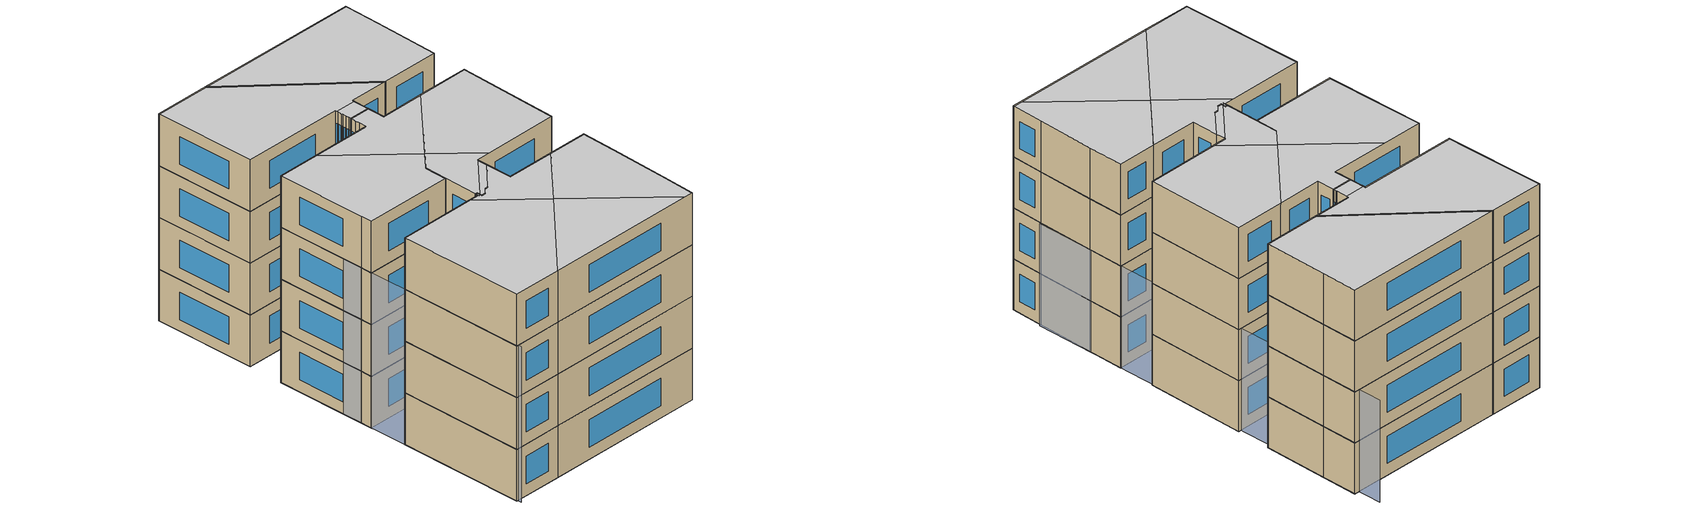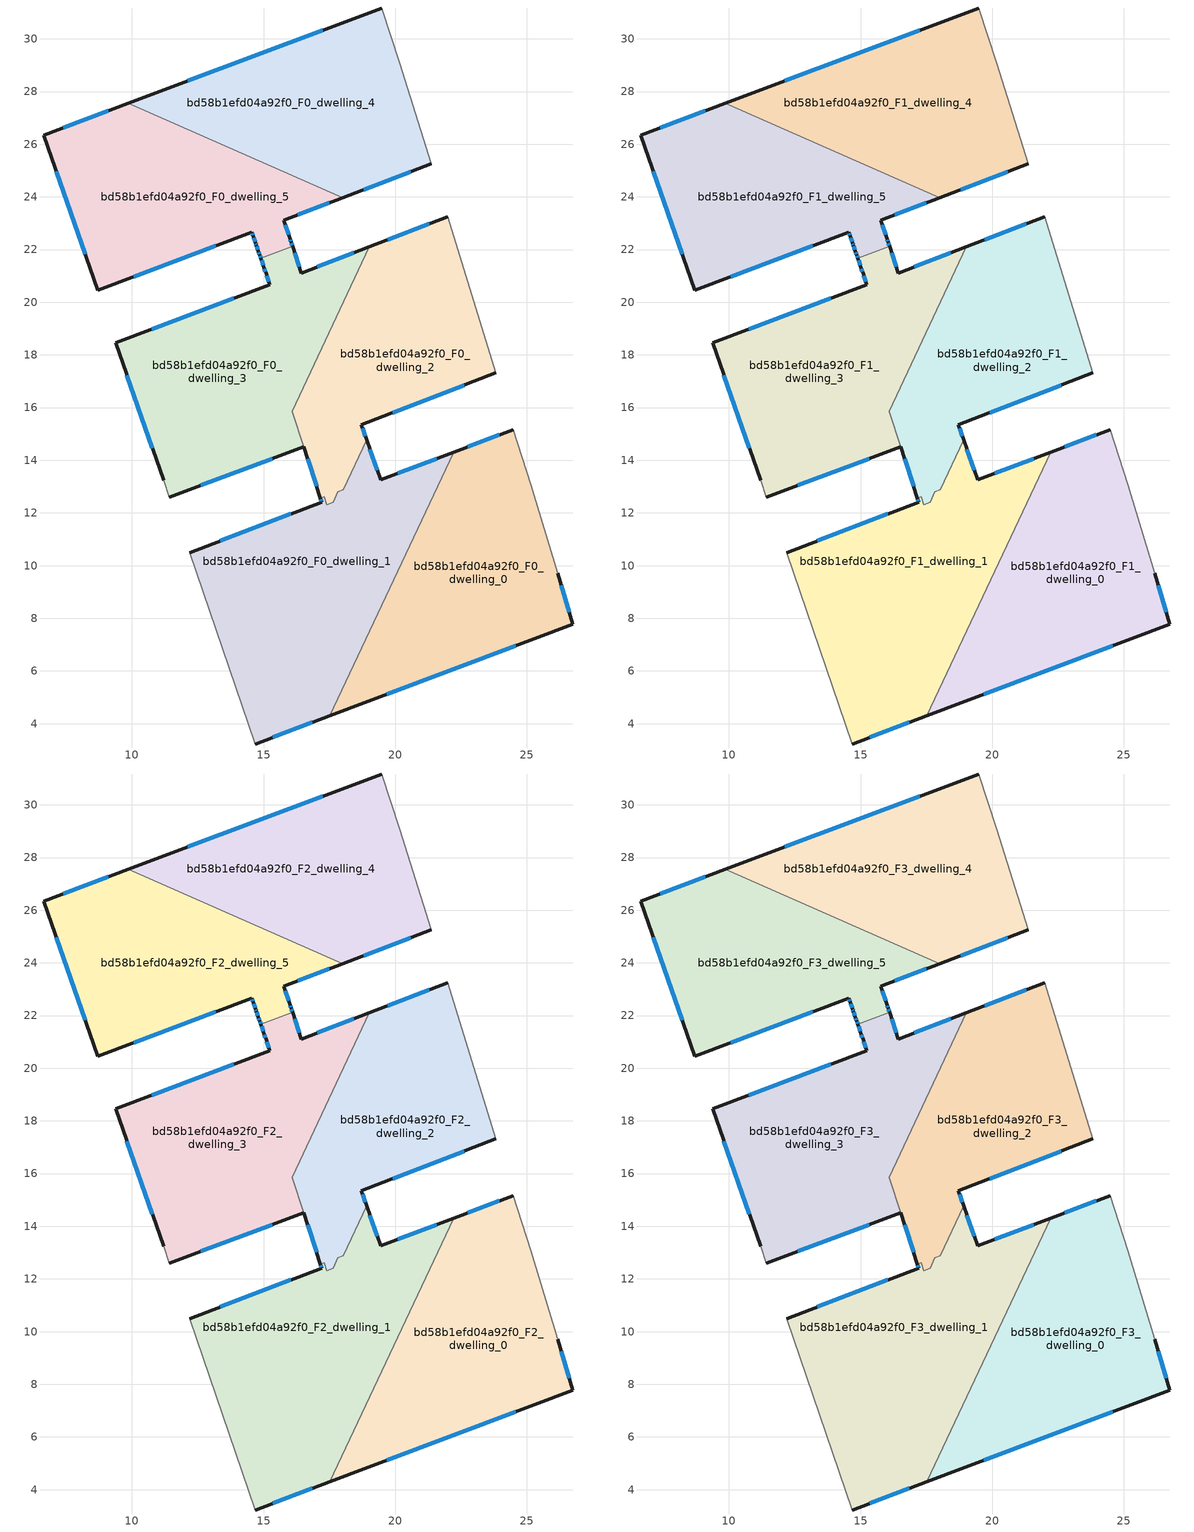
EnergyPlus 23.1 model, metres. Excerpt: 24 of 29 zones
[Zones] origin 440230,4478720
bd58b1efd04a92f0_F0_dwelling_0
 floor ground (EU_floor_Construction): 26.74,7.77 26.17,9.72 25.14,13.09 24.48,15.16 22.22,14.31 17.52,4.29 z0
 wall outside (EU_wall_Construction): 26.17,9.72 26.74,7.77 17.52,4.29 / 22.22,14.31 24.48,15.16 z0:3
 wall to bd58b1efd04a92f0_F0_dwelling_1 (EU_wall_Construction): 17.52,4.29 22.22,14.31 z0:3
 wall adiabatic (EU_wall_Construction): 24.48,15.16 25.14,13.09 26.17,9.72 z0:3
 window (EU_Window_Construction): 26.3,9.26 26.61,8.23 / 24.58,6.96 19.67,5.11 / 22.75,14.51 23.95,14.96 z0.7:2.3
bd58b1efd04a92f0_F0_dwelling_1
 floor ground (EU_floor_Construction): 17.52,4.29 22.22,14.31 19.44,13.26 18.91,14.77 18.02,12.88 17.82,12.8 17.64,12.41 17.39,12.32 17.3,12.61 17.16,12.55 17.2,12.41 12.19,10.5 14.69,3.23 z0
 wall outside (EU_wall_Construction): 17.52,4.29 14.69,3.23 / 12.19,10.5 17.2,12.41 17.16,12.55 / 18.91,14.77 19.44,13.26 22.22,14.31 z0:3
 wall adiabatic (EU_wall_Construction): 14.69,3.23 12.19,10.5 z0:3
 wall to bd58b1efd04a92f0_F0_dwelling_2 (EU_wall_Construction): 17.16,12.55 17.3,12.61 17.39,12.32 17.64,12.41 17.82,12.8 18.02,12.88 18.91,14.77 z0:3
 window (EU_Window_Construction): 16.85,4.04 15.35,3.48 / 13.36,10.94 16.03,11.96 / 17.19,12.44 17.17,12.52 / 19.04,14.42 19.32,13.61 / 20.09,13.5 21.57,14.06 z0.7:2.3
bd58b1efd04a92f0_F0_dwelling_2
 floor ground (EU_floor_Construction): 23.82,17.32 21.99,23.25 19.02,22.1 16.08,15.85 17.16,12.55 17.3,12.61 17.39,12.32 17.64,12.41 17.82,12.8 18.02,12.88 18.91,14.77 18.71,15.35 z0
 wall outside (EU_wall_Construction): 19.02,22.1 21.99,23.25 / 23.82,17.32 18.71,15.35 18.91,14.77 / 17.16,12.55 16.52,14.51 z0:3
 wall adiabatic (EU_wall_Construction): 21.99,23.25 23.82,17.32 z0:3
 wall to bd58b1efd04a92f0_F0_dwelling_3 (EU_wall_Construction): 16.08,15.86 19.02,22.1 / 16.52,14.51 16.08,15.85 z0:3
 window (EU_Window_Construction): 19.71,22.37 21.29,22.98 / 22.63,16.86 19.91,15.81 / 18.76,15.21 18.87,14.91 / 17.01,13.01 16.67,14.05 z0.7:2.3
bd58b1efd04a92f0_F0_dwelling_3
 floor ground (EU_floor_Construction): 16.52,14.51 16.08,15.85 19.02,22.1 16.43,21.11 16.1,22.12 14.9,21.67 15.01,21.34 15.09,21.1 15.23,20.67 9.38,18.45 11.2,13.25 11.41,12.6 z0
 wall outside (EU_wall_Construction): 11.2,13.25 9.38,18.45 15.23,20.67 15.09,21.1 15.01,21.34 14.9,21.67 / 16.1,22.12 16.43,21.11 19.02,22.1 / 16.52,14.51 11.41,12.6 z0:3
 wall adiabatic (EU_wall_Construction): 11.41,12.6 11.2,13.25 z0:3
 wall to bd58b1efd04a92f0_F0_dwelling_5 (EU_wall_Construction): 14.9,21.67 16.1,22.12 z0:3
 window (EU_Window_Construction): 10.77,14.46 9.81,17.23 / 10.75,18.97 13.87,20.15 / 15.2,20.77 15.12,21 / 15.07,21.15 15.03,21.28 / 14.98,21.41 14.92,21.59 / 16.18,21.88 16.35,21.34 / 17.04,21.34 18.41,21.87 / 15.32,14.06 12.61,13.05 z0.7:2.3
bd58b1efd04a92f0_F0_dwelling_4
 floor ground (EU_floor_Construction): 21.37,25.25 20.17,29.08 19.49,31.17 9.86,27.55 18.01,23.98 z0
 wall outside (EU_wall_Construction): 21.37,25.25 18.01,23.98 / 9.86,27.55 19.49,31.17 z0:3
 wall to bd58b1efd04a92f0_F0_dwelling_5 (EU_wall_Construction): 18.01,23.98 9.86,27.55 z0:3
 wall adiabatic (EU_wall_Construction): 19.49,31.17 20.17,29.08 21.37,25.25 z0:3
 window (EU_Window_Construction): 20.58,24.95 18.8,24.27 / 12.12,28.4 17.24,30.33 z0.7:2.3
bd58b1efd04a92f0_F0_dwelling_5
 floor ground (EU_floor_Construction): 16.1,22.12 16.04,22.28 16,22.4 15.76,23.12 18.01,23.98 9.86,27.55 6.65,26.35 8.7,20.45 14.56,22.65 14.6,22.51 14.7,22.23 14.72,22.17 14.8,21.94 14.85,21.79 14.9,21.67 z0
 wall outside (EU_wall_Construction): 18.01,23.98 15.76,23.12 16,22.4 16.04,22.28 16.1,22.12 / 14.9,21.67 14.85,21.79 14.8,21.94 14.72,22.17 14.7,22.23 14.6,22.51 14.56,22.65 8.7,20.45 6.65,26.35 9.86,27.55 z0:3
 window (EU_Window_Construction): 14.68,22.29 14.63,22.45 / 14.59,22.55 14.57,22.62 / 13.19,22.14 10.07,20.96 / 8.22,21.83 7.13,24.97 / 7.4,26.63 9.11,27.27 / 17.48,23.78 16.29,23.32 / 15.82,22.95 15.95,22.57 / 16.01,22.37 16.03,22.31 / 16.05,22.25 16.08,22.16 / 14.89,21.69 14.86,21.76 / 14.84,21.82 14.81,21.91 / 14.78,22 14.74,22.12 / 14.72,22.18 14.71,22.21 z0.7:2.3
bd58b1efd04a92f0_F1_dwelling_0
 floor to bd58b1efd04a92f0_F0_dwelling_0 (EU_floor_Construction): 26.74,7.77 26.17,9.72 25.14,13.09 24.48,15.16 22.22,14.31 17.52,4.29 z3
 wall outside (EU_wall_Construction): 26.17,9.72 26.74,7.77 17.52,4.29 / 22.22,14.31 24.48,15.16 z3:6
 wall to bd58b1efd04a92f0_F1_dwelling_1 (EU_wall_Construction): 17.52,4.29 22.22,14.31 z3:6
 wall adiabatic (EU_wall_Construction): 24.48,15.16 25.14,13.09 26.17,9.72 z3:6
 window (EU_Window_Construction): 26.3,9.26 26.61,8.23 / 24.58,6.96 19.67,5.11 / 22.75,14.51 23.95,14.96 z3.7:5.3
bd58b1efd04a92f0_F1_dwelling_1
 floor to bd58b1efd04a92f0_F0_dwelling_1 (EU_floor_Construction): 17.52,4.29 22.22,14.31 19.44,13.26 18.91,14.77 18.02,12.88 17.82,12.8 17.64,12.41 17.39,12.32 17.3,12.61 17.16,12.55 17.2,12.41 12.19,10.5 14.69,3.23 z3
 wall outside (EU_wall_Construction): 17.52,4.29 14.69,3.23 / 12.19,10.5 17.2,12.41 17.16,12.55 / 18.91,14.77 19.44,13.26 22.22,14.31 z3:6
 wall adiabatic (EU_wall_Construction): 14.69,3.23 12.19,10.5 z3:6
 wall to bd58b1efd04a92f0_F1_dwelling_2 (EU_wall_Construction): 17.16,12.55 17.3,12.61 17.39,12.32 17.64,12.41 17.82,12.8 18.02,12.88 18.91,14.77 z3:6
 window (EU_Window_Construction): 16.85,4.04 15.35,3.48 / 13.36,10.94 16.03,11.96 / 17.19,12.44 17.17,12.52 / 19.04,14.42 19.32,13.61 / 20.09,13.5 21.57,14.06 z3.7:5.3
bd58b1efd04a92f0_F1_dwelling_2
 floor to bd58b1efd04a92f0_F0_dwelling_2 (EU_floor_Construction): 23.82,17.32 21.99,23.25 19.02,22.1 16.08,15.85 17.16,12.55 17.3,12.61 17.39,12.32 17.64,12.41 17.82,12.8 18.02,12.88 18.91,14.77 18.71,15.35 z3
 wall outside (EU_wall_Construction): 19.02,22.1 21.99,23.25 / 23.82,17.32 18.71,15.35 18.91,14.77 / 17.16,12.55 16.52,14.51 z3:6
 wall adiabatic (EU_wall_Construction): 21.99,23.25 23.82,17.32 z3:6
 wall to bd58b1efd04a92f0_F1_dwelling_3 (EU_wall_Construction): 16.08,15.86 19.02,22.1 / 16.52,14.51 16.08,15.85 z3:6
 window (EU_Window_Construction): 19.71,22.37 21.29,22.98 / 22.63,16.86 19.91,15.81 / 18.76,15.21 18.87,14.91 / 17.01,13.01 16.67,14.05 z3.7:5.3
bd58b1efd04a92f0_F1_dwelling_3
 floor to bd58b1efd04a92f0_F0_dwelling_3 (EU_floor_Construction): 16.52,14.51 16.08,15.85 19.02,22.1 16.43,21.11 16.1,22.12 14.9,21.67 15.01,21.34 15.09,21.1 15.23,20.67 9.38,18.45 11.2,13.25 11.41,12.6 z3
 wall outside (EU_wall_Construction): 11.2,13.25 9.38,18.45 15.23,20.67 15.09,21.1 15.01,21.34 14.9,21.67 / 16.1,22.12 16.43,21.11 19.02,22.1 / 16.52,14.51 11.41,12.6 z3:6
 wall adiabatic (EU_wall_Construction): 11.41,12.6 11.2,13.25 z3:6
 wall to bd58b1efd04a92f0_F1_dwelling_5 (EU_wall_Construction): 14.9,21.67 16.1,22.12 z3:6
 window (EU_Window_Construction): 10.77,14.46 9.81,17.23 / 10.75,18.97 13.87,20.15 / 15.2,20.77 15.12,21 / 15.07,21.15 15.03,21.28 / 14.98,21.41 14.92,21.59 / 16.18,21.88 16.35,21.34 / 17.04,21.34 18.41,21.87 / 15.32,14.06 12.61,13.05 z3.7:5.3
bd58b1efd04a92f0_F1_dwelling_4
 floor to bd58b1efd04a92f0_F0_dwelling_4 (EU_floor_Construction): 21.37,25.25 20.17,29.08 19.49,31.17 9.86,27.55 18.01,23.98 z3
 wall outside (EU_wall_Construction): 21.37,25.25 18.01,23.98 / 9.86,27.55 19.49,31.17 z3:6
 wall to bd58b1efd04a92f0_F1_dwelling_5 (EU_wall_Construction): 18.01,23.98 9.86,27.55 z3:6
 wall adiabatic (EU_wall_Construction): 19.49,31.17 20.17,29.08 21.37,25.25 z3:6
 window (EU_Window_Construction): 20.58,24.95 18.8,24.27 / 12.12,28.4 17.24,30.33 z3.7:5.3
bd58b1efd04a92f0_F1_dwelling_5
 floor to bd58b1efd04a92f0_F0_dwelling_5 (EU_floor_Construction): 16.1,22.12 16.04,22.28 16,22.4 15.76,23.12 18.01,23.98 9.86,27.55 6.65,26.35 8.7,20.45 14.56,22.65 14.6,22.51 14.7,22.23 14.72,22.17 14.8,21.94 14.85,21.79 14.9,21.67 z3
 wall outside (EU_wall_Construction): 18.01,23.98 15.76,23.12 16,22.4 16.04,22.28 16.1,22.12 / 14.9,21.67 14.85,21.79 14.8,21.94 14.72,22.17 14.7,22.23 14.6,22.51 14.56,22.65 8.7,20.45 6.65,26.35 9.86,27.55 z3:6
 window (EU_Window_Construction): 14.68,22.29 14.63,22.45 / 14.59,22.55 14.57,22.62 / 13.19,22.14 10.07,20.96 / 8.22,21.83 7.13,24.97 / 7.4,26.63 9.11,27.27 / 17.48,23.78 16.29,23.32 / 15.82,22.95 15.95,22.57 / 16.01,22.37 16.03,22.31 / 16.05,22.25 16.08,22.16 / 14.89,21.69 14.86,21.76 / 14.84,21.82 14.81,21.91 / 14.78,22 14.74,22.12 / 14.72,22.18 14.71,22.21 z3.7:5.3
bd58b1efd04a92f0_F2_dwelling_0
 floor to bd58b1efd04a92f0_F1_dwelling_0 (EU_floor_Construction): 26.74,7.77 26.17,9.72 25.14,13.09 24.48,15.16 22.22,14.31 17.52,4.29 z6
 wall outside (EU_wall_Construction): 26.17,9.72 26.74,7.77 17.52,4.29 / 22.22,14.31 24.48,15.16 z6:9
 wall to bd58b1efd04a92f0_F2_dwelling_1 (EU_wall_Construction): 17.52,4.29 22.22,14.31 z6:9
 wall adiabatic (EU_wall_Construction): 24.48,15.16 25.14,13.09 26.17,9.72 z6:9
 window (EU_Window_Construction): 26.3,9.26 26.61,8.23 / 24.58,6.96 19.67,5.11 / 22.75,14.51 23.95,14.96 z6.7:8.3
bd58b1efd04a92f0_F2_dwelling_1
 floor to bd58b1efd04a92f0_F1_dwelling_1 (EU_floor_Construction): 17.52,4.29 22.22,14.31 19.44,13.26 18.91,14.77 18.02,12.88 17.82,12.8 17.64,12.41 17.39,12.32 17.3,12.61 17.16,12.55 17.2,12.41 12.19,10.5 14.69,3.23 z6
 wall outside (EU_wall_Construction): 17.52,4.29 14.69,3.23 / 12.19,10.5 17.2,12.41 17.16,12.55 / 18.91,14.77 19.44,13.26 22.22,14.31 z6:9
 wall adiabatic (EU_wall_Construction): 14.69,3.23 12.19,10.5 z6:9
 wall to bd58b1efd04a92f0_F2_dwelling_2 (EU_wall_Construction): 17.16,12.55 17.3,12.61 17.39,12.32 17.64,12.41 17.82,12.8 18.02,12.88 18.91,14.77 z6:9
 window (EU_Window_Construction): 16.85,4.04 15.35,3.48 / 13.36,10.94 16.03,11.96 / 17.19,12.44 17.17,12.52 / 19.04,14.42 19.32,13.61 / 20.09,13.5 21.57,14.06 z6.7:8.3
bd58b1efd04a92f0_F2_dwelling_2
 floor to bd58b1efd04a92f0_F1_dwelling_2 (EU_floor_Construction): 23.82,17.32 21.99,23.25 19.02,22.1 16.08,15.85 17.16,12.55 17.3,12.61 17.39,12.32 17.64,12.41 17.82,12.8 18.02,12.88 18.91,14.77 18.71,15.35 z6
 wall outside (EU_wall_Construction): 19.02,22.1 21.99,23.25 / 23.82,17.32 18.71,15.35 18.91,14.77 / 17.16,12.55 16.52,14.51 z6:9
 wall adiabatic (EU_wall_Construction): 21.99,23.25 23.82,17.32 z6:9
 wall to bd58b1efd04a92f0_F2_dwelling_3 (EU_wall_Construction): 16.08,15.86 19.02,22.1 / 16.52,14.51 16.08,15.85 z6:9
 window (EU_Window_Construction): 19.71,22.37 21.29,22.98 / 22.63,16.86 19.91,15.81 / 18.76,15.21 18.87,14.91 / 17.01,13.01 16.67,14.05 z6.7:8.3
bd58b1efd04a92f0_F2_dwelling_3
 floor to bd58b1efd04a92f0_F1_dwelling_3 (EU_floor_Construction): 16.52,14.51 16.08,15.85 19.02,22.1 16.43,21.11 16.1,22.12 14.9,21.67 15.01,21.34 15.09,21.1 15.23,20.67 9.38,18.45 11.2,13.25 11.41,12.6 z6
 wall outside (EU_wall_Construction): 11.2,13.25 9.38,18.45 15.23,20.67 15.09,21.1 15.01,21.34 14.9,21.67 / 16.1,22.12 16.43,21.11 19.02,22.1 / 16.52,14.51 11.41,12.6 z6:9
 wall adiabatic (EU_wall_Construction): 11.41,12.6 11.2,13.25 z6:9
 wall to bd58b1efd04a92f0_F2_dwelling_5 (EU_wall_Construction): 14.9,21.67 16.1,22.12 z6:9
 window (EU_Window_Construction): 10.77,14.46 9.81,17.23 / 10.75,18.97 13.87,20.15 / 15.2,20.77 15.12,21 / 15.07,21.15 15.03,21.28 / 14.98,21.41 14.92,21.59 / 16.18,21.88 16.35,21.34 / 17.04,21.34 18.41,21.87 / 15.32,14.06 12.61,13.05 z6.7:8.3
bd58b1efd04a92f0_F2_dwelling_4
 floor to bd58b1efd04a92f0_F1_dwelling_4 (EU_floor_Construction): 21.37,25.25 20.17,29.08 19.49,31.17 9.86,27.55 18.01,23.98 z6
 wall outside (EU_wall_Construction): 21.37,25.25 18.01,23.98 / 9.86,27.55 19.49,31.17 z6:9
 wall to bd58b1efd04a92f0_F2_dwelling_5 (EU_wall_Construction): 18.01,23.98 9.86,27.55 z6:9
 wall adiabatic (EU_wall_Construction): 19.49,31.17 20.17,29.08 21.37,25.25 z6:9
 window (EU_Window_Construction): 20.58,24.95 18.8,24.27 / 12.12,28.4 17.24,30.33 z6.7:8.3
bd58b1efd04a92f0_F2_dwelling_5
 floor to bd58b1efd04a92f0_F1_dwelling_5 (EU_floor_Construction): 16.1,22.12 16.04,22.28 16,22.4 15.76,23.12 18.01,23.98 9.86,27.55 6.65,26.35 8.7,20.45 14.56,22.65 14.6,22.51 14.7,22.23 14.72,22.17 14.8,21.94 14.85,21.79 14.9,21.67 z6
 wall outside (EU_wall_Construction): 18.01,23.98 15.76,23.12 16,22.4 16.04,22.28 16.1,22.12 / 14.9,21.67 14.85,21.79 14.8,21.94 14.72,22.17 14.7,22.23 14.6,22.51 14.56,22.65 8.7,20.45 6.65,26.35 9.86,27.55 z6:9
 window (EU_Window_Construction): 14.68,22.29 14.63,22.45 / 14.59,22.55 14.57,22.62 / 13.19,22.14 10.07,20.96 / 8.22,21.83 7.13,24.97 / 7.4,26.63 9.11,27.27 / 17.48,23.78 16.29,23.32 / 15.82,22.95 15.95,22.57 / 16.01,22.37 16.03,22.31 / 16.05,22.25 16.08,22.16 / 14.89,21.69 14.86,21.76 / 14.84,21.82 14.81,21.91 / 14.78,22 14.74,22.12 / 14.72,22.18 14.71,22.21 z6.7:8.3
bd58b1efd04a92f0_F3_dwelling_0
 floor to bd58b1efd04a92f0_F2_dwelling_0 (EU_floor_Construction): 26.74,7.77 26.17,9.72 25.14,13.09 24.48,15.16 22.22,14.31 17.52,4.29 z9
 wall outside (EU_wall_Construction): 26.17,9.72 26.74,7.77 17.52,4.29 / 22.22,14.31 24.48,15.16 z9:12
 wall to bd58b1efd04a92f0_F3_dwelling_1 (EU_wall_Construction): 17.52,4.29 22.22,14.31 z9:12
 wall adiabatic (EU_wall_Construction): 24.48,15.16 25.14,13.09 26.17,9.72 z9:12
 window (EU_Window_Construction): 26.3,9.26 26.61,8.23 / 24.58,6.96 19.67,5.11 / 22.75,14.51 23.95,14.96 z9.7:11.3
 ceiling to bd58b1efd04a92f0_F4_dwelling_2 (EU_floor_Construction): 24.48,15.16 25.14,13.09 26.17,9.72 26.74,7.77 26.3,7.6 20.38,10.39 22.22,14.31 z12
 ceiling to bd58b1efd04a92f0_F4_dwelling_4 (EU_floor_Construction): 26.3,7.6 17.52,4.29 20.38,10.39 z12
bd58b1efd04a92f0_F3_dwelling_1
 floor to bd58b1efd04a92f0_F2_dwelling_1 (EU_floor_Construction): 17.52,4.29 22.22,14.31 19.44,13.26 18.91,14.77 18.02,12.88 17.82,12.8 17.64,12.41 17.39,12.32 17.3,12.61 17.16,12.55 17.2,12.41 12.19,10.5 14.69,3.23 z9
 wall outside (EU_wall_Construction): 17.52,4.29 14.69,3.23 / 12.19,10.5 17.2,12.41 17.16,12.55 / 18.91,14.77 19.44,13.26 22.22,14.31 z9:12
 wall adiabatic (EU_wall_Construction): 14.69,3.23 12.19,10.5 z9:12
 wall to bd58b1efd04a92f0_F3_dwelling_2 (EU_wall_Construction): 17.16,12.55 17.3,12.61 17.39,12.32 17.64,12.41 17.82,12.8 18.02,12.88 18.91,14.77 z9:12
 window (EU_Window_Construction): 16.85,4.04 15.35,3.48 / 13.36,10.94 16.03,11.96 / 17.19,12.44 17.17,12.52 / 19.04,14.42 19.32,13.61 / 20.09,13.5 21.57,14.06 z9.7:11.3
 ceiling to bd58b1efd04a92f0_F4_dwelling_4 (EU_floor_Construction): 20.38,10.39 17.52,4.29 14.69,3.23 12.19,10.5 16.58,12.17 z12
 ceiling to bd58b1efd04a92f0_F4_dwelling_2 (EU_floor_Construction): 22.22,14.31 20.38,10.39 16.58,12.17 17.2,12.41 17.26,12.27 17.35,12.46 17.39,12.32 17.64,12.41 17.82,12.8 18.02,12.88 18.91,14.77 19.44,13.26 z12
 ceiling to bd58b1efd04a92f0_F4_dwelling_3 (EU_floor_Construction): 17.3,12.61 17.35,12.46 17.26,12.27 17.2,12.41 17.16,12.55 z12
bd58b1efd04a92f0_F3_dwelling_2
 floor to bd58b1efd04a92f0_F2_dwelling_2 (EU_floor_Construction): 23.82,17.32 21.99,23.25 19.02,22.1 16.08,15.85 17.16,12.55 17.3,12.61 17.39,12.32 17.64,12.41 17.82,12.8 18.02,12.88 18.91,14.77 18.71,15.35 z9
 wall outside (EU_wall_Construction): 19.02,22.1 21.99,23.25 / 23.82,17.32 18.71,15.35 18.91,14.77 / 17.16,12.55 16.52,14.51 z9:12
 wall adiabatic (EU_wall_Construction): 21.99,23.25 23.82,17.32 z9:12
 wall to bd58b1efd04a92f0_F3_dwelling_3 (EU_wall_Construction): 16.08,15.86 19.02,22.1 / 16.52,14.51 16.08,15.85 z9:12
 window (EU_Window_Construction): 19.71,22.37 21.29,22.98 / 22.63,16.86 19.91,15.81 / 18.76,15.21 18.87,14.91 / 17.01,13.01 16.67,14.05 z9.7:11.3
 ceiling to bd58b1efd04a92f0_F4_dwelling_1 (EU_floor_Construction): 21.99,23.25 23.82,17.32 19.57,15.68 16.64,17.05 19.02,22.1 z12
 ceiling to bd58b1efd04a92f0_F4_dwelling_3 (EU_floor_Construction): 19.56,15.68 19.3,15.58 19.16,15.52 18.71,15.35 18.27,14.41 17.35,12.46 17.3,12.61 17.16,12.55 16.08,15.85 16.64,17.05 z12
 ceiling to bd58b1efd04a92f0_F4_dwelling_2 (EU_floor_Construction): 18.71,15.35 18.91,14.77 18.02,12.88 17.82,12.8 17.64,12.41 17.39,12.32 17.35,12.46 18.27,14.42 z12
 roof outside (EU_roof_Construction): 23.82,17.32 19.56,15.68 16.64,17.05 19.02,22.1 16.64,17.05 19.57,15.68 z12
bd58b1efd04a92f0_F3_dwelling_3
 floor to bd58b1efd04a92f0_F2_dwelling_3 (EU_floor_Construction): 16.52,14.51 16.08,15.85 19.02,22.1 16.43,21.11 16.1,22.12 14.9,21.67 15.01,21.34 15.09,21.1 15.23,20.67 9.38,18.45 11.2,13.25 11.41,12.6 z9
 wall outside (EU_wall_Construction): 11.2,13.25 9.38,18.45 15.23,20.67 15.09,21.1 15.01,21.34 14.9,21.67 / 16.1,22.12 16.43,21.11 19.02,22.1 / 16.52,14.51 11.41,12.6 z9:12
 wall adiabatic (EU_wall_Construction): 11.41,12.6 11.2,13.25 z9:12
 wall to bd58b1efd04a92f0_F3_dwelling_5 (EU_wall_Construction): 14.9,21.67 16.1,22.12 z9:12
 window (EU_Window_Construction): 10.77,14.46 9.81,17.23 / 10.75,18.97 13.87,20.15 / 15.2,20.77 15.12,21 / 15.07,21.15 15.03,21.28 / 14.98,21.41 14.92,21.59 / 16.18,21.88 16.35,21.34 / 17.04,21.34 18.41,21.87 / 15.32,14.06 12.61,13.05 z9.7:11.3
 ceiling to bd58b1efd04a92f0_F4_dwelling_3 (EU_floor_Construction): 16.64,17.05 16.08,15.85 16.52,14.51 11.41,12.6 11.2,13.25 9.38,18.45 11.75,19.35 z12
 ceiling to bd58b1efd04a92f0_F4_dwelling_1 (EU_floor_Construction): 19.02,22.1 16.64,17.05 11.75,19.35 15.23,20.67 15.09,21.1 15.01,21.34 14.9,21.67 16.1,22.12 16.43,21.11 z12
bd58b1efd04a92f0_F3_dwelling_4
 floor to bd58b1efd04a92f0_F2_dwelling_4 (EU_floor_Construction): 21.37,25.25 20.17,29.08 19.49,31.17 9.86,27.55 18.01,23.98 z9
 wall outside (EU_wall_Construction): 21.37,25.25 18.01,23.98 / 9.86,27.55 19.49,31.17 z9:12
 wall to bd58b1efd04a92f0_F3_dwelling_5 (EU_wall_Construction): 18.01,23.98 9.86,27.55 z9:12
 wall adiabatic (EU_wall_Construction): 19.49,31.17 20.17,29.08 21.37,25.25 z9:12
 window (EU_Window_Construction): 20.58,24.95 18.8,24.27 / 12.12,28.4 17.24,30.33 z9.7:11.3
 ceiling to bd58b1efd04a92f0_F4_dwelling_0 (EU_floor_Construction): 19.49,31.17 20.17,29.08 21.37,25.25 18.01,23.98 9.86,27.55 z12
bd58b1efd04a92f0_F3_dwelling_5
 floor to bd58b1efd04a92f0_F2_dwelling_5 (EU_floor_Construction): 16.1,22.12 16.04,22.28 16,22.4 15.76,23.12 18.01,23.98 9.86,27.55 6.65,26.35 8.7,20.45 14.56,22.65 14.6,22.51 14.7,22.23 14.72,22.17 14.8,21.94 14.85,21.79 14.9,21.67 z9
 wall outside (EU_wall_Construction): 18.01,23.98 15.76,23.12 16,22.4 16.04,22.28 16.1,22.12 / 14.9,21.67 14.85,21.79 14.8,21.94 14.72,22.17 14.7,22.23 14.6,22.51 14.56,22.65 8.7,20.45 6.65,26.35 9.86,27.55 z9:12
 window (EU_Window_Construction): 14.68,22.29 14.63,22.45 / 14.59,22.55 14.57,22.62 / 13.19,22.14 10.07,20.96 / 8.22,21.83 7.13,24.97 / 7.4,26.63 9.11,27.27 / 17.48,23.78 16.29,23.32 / 15.82,22.95 15.95,22.57 / 16.01,22.37 16.03,22.31 / 16.05,22.25 16.08,22.16 / 14.89,21.69 14.86,21.76 / 14.84,21.82 14.81,21.91 / 14.78,22 14.74,22.12 / 14.72,22.18 14.71,22.21 z9.7:11.3
 ceiling to bd58b1efd04a92f0_F4_dwelling_0 (EU_floor_Construction): 18.01,23.98 15.76,23.12 15.8,23.02 14.59,22.56 14.56,22.65 8.7,20.45 6.65,26.35 9.86,27.55 z12
 ceiling to bd58b1efd04a92f0_F4_dwelling_1 (EU_floor_Construction): 15.8,23.02 16,22.4 16.04,22.28 16.1,22.12 14.9,21.67 14.85,21.79 14.8,21.94 14.72,22.17 14.7,22.23 14.6,22.51 14.59,22.56 z12
shading: 10.8,14.37 14.85,3.07 z0:9; 26.26,9.72 18.72,32.42 z0:6
[Building]
EU S2 Campaign: North Axis=0; Terrain=City; Solar Distribution=FullExterior
[Site:Location]
Madrid: Latitude=40.5; Longitude=-3.5; Time Zone=1; Elevation=609
[SizingPeriod:WeatherFileDays]
AnnualSizingPeriod: Begin Month=1; Begin Day of Month=1; End Month=12; End Day of Month=31; Day of Week for Start Day=Monday; Use Weather File Daylight Saving Period=No; Use Weather File Rain and Snow Indicators=No
[MATERIAL]
EU_InternalMass_Material: Roughness=MediumRough; Thickness=0.1; Conductivity=1; Density=1800; Specific Heat=900; Thermal Absorptance=0.9; Solar Absorptance=0.7; Visible Absorptance=0.7
[MATERIAL:NOMASS] Roughness=MediumRough; Thermal Absorptance=0.9; Solar Absorptance=0.7; Visible Absorptance=0.7
Name | Thermal Resistance
EU_wall_NoMass | 0.419739
EU_roof_NoMass | 0.352165
EU_floor_NoMass | 0.608284
[WINDOWMATERIAL:SIMPLEGLAZINGSYSTEM]
EU_Window_SimpleGlazing: UFactor=4.8352; Solar Heat Gain Coefficient=0.85; Visible Transmittance=0.85
[CONSTRUCTION]
EU_wall_Construction: EU_wall_NoMass
EU_roof_Construction: EU_roof_NoMass
EU_floor_Construction: EU_floor_NoMass
EU_InternalMass_Construction: EU_InternalMass_Material
EU_Window_Construction: EU_Window_SimpleGlazing
[ZONE] Type=1; Multiplier=1; Ceiling Height=autocalculate; Floor Area=autocalculate; Part of Total Floor Area=Yes
Name | Volume
bd58b1efd04a92f0_F0_dwelling_0; bd58b1efd04a92f0_F1_dwelling_0; bd58b1efd04a92f0_F2_dwelling_0; bd58b1efd04a92f0_F3_dwelling_0 | 142.336
bd58b1efd04a92f0_F0_dwelling_1; bd58b1efd04a92f0_F1_dwelling_1; bd58b1efd04a92f0_F2_dwelling_1; bd58b1efd04a92f0_F3_dwelling_1 | 162.725
bd58b1efd04a92f0_F0_dwelling_2; bd58b1efd04a92f0_F1_dwelling_2; bd58b1efd04a92f0_F2_dwelling_2; bd58b1efd04a92f0_F3_dwelling_2 | 124.136
bd58b1efd04a92f0_F0_dwelling_3; bd58b1efd04a92f0_F1_dwelling_3; bd58b1efd04a92f0_F2_dwelling_3; bd58b1efd04a92f0_F3_dwelling_3 | 140.559
bd58b1efd04a92f0_F0_dwelling_4; bd58b1efd04a92f0_F1_dwelling_4; bd58b1efd04a92f0_F2_dwelling_4; bd58b1efd04a92f0_F3_dwelling_4 | 129.466
bd58b1efd04a92f0_F0_dwelling_5; bd58b1efd04a92f0_F1_dwelling_5; bd58b1efd04a92f0_F2_dwelling_5; bd58b1efd04a92f0_F3_dwelling_5 | 129.448
[INTERNALMASS] Construction=EU_InternalMass_Construction
Name | Zone or ZoneList | Surface Area
bd58b1efd04a92f0_F0_dwelling_0_EU_InternalMass | bd58b1efd04a92f0_F0_dwelling_0 | 47.4453
bd58b1efd04a92f0_F0_dwelling_1_EU_InternalMass | bd58b1efd04a92f0_F0_dwelling_1 | 54.2379
bd58b1efd04a92f0_F0_dwelling_2_EU_InternalMass | bd58b1efd04a92f0_F0_dwelling_2 | 41.3783
bd58b1efd04a92f0_F0_dwelling_3_EU_InternalMass | bd58b1efd04a92f0_F0_dwelling_3 | 46.8544
bd58b1efd04a92f0_F0_dwelling_4_EU_InternalMass | bd58b1efd04a92f0_F0_dwelling_4 | 43.1553
bd58b1efd04a92f0_F0_dwelling_5_EU_InternalMass | bd58b1efd04a92f0_F0_dwelling_5 | 43.1492
bd58b1efd04a92f0_F1_dwelling_0_EU_InternalMass | bd58b1efd04a92f0_F1_dwelling_0 | 47.4453
bd58b1efd04a92f0_F1_dwelling_1_EU_InternalMass | bd58b1efd04a92f0_F1_dwelling_1 | 54.2379
bd58b1efd04a92f0_F1_dwelling_2_EU_InternalMass | bd58b1efd04a92f0_F1_dwelling_2 | 41.3783
bd58b1efd04a92f0_F1_dwelling_3_EU_InternalMass | bd58b1efd04a92f0_F1_dwelling_3 | 46.8544
bd58b1efd04a92f0_F1_dwelling_4_EU_InternalMass | bd58b1efd04a92f0_F1_dwelling_4 | 43.1553
bd58b1efd04a92f0_F1_dwelling_5_EU_InternalMass | bd58b1efd04a92f0_F1_dwelling_5 | 43.1492
bd58b1efd04a92f0_F2_dwelling_0_EU_InternalMass | bd58b1efd04a92f0_F2_dwelling_0 | 47.4453
bd58b1efd04a92f0_F2_dwelling_1_EU_InternalMass | bd58b1efd04a92f0_F2_dwelling_1 | 54.2379
bd58b1efd04a92f0_F2_dwelling_2_EU_InternalMass | bd58b1efd04a92f0_F2_dwelling_2 | 41.3783
bd58b1efd04a92f0_F2_dwelling_3_EU_InternalMass | bd58b1efd04a92f0_F2_dwelling_3 | 46.8544
bd58b1efd04a92f0_F2_dwelling_4_EU_InternalMass | bd58b1efd04a92f0_F2_dwelling_4 | 43.1553
bd58b1efd04a92f0_F2_dwelling_5_EU_InternalMass | bd58b1efd04a92f0_F2_dwelling_5 | 43.1492
bd58b1efd04a92f0_F3_dwelling_0_EU_InternalMass | bd58b1efd04a92f0_F3_dwelling_0 | 47.4453
bd58b1efd04a92f0_F3_dwelling_1_EU_InternalMass | bd58b1efd04a92f0_F3_dwelling_1 | 54.2379
bd58b1efd04a92f0_F3_dwelling_2_EU_InternalMass | bd58b1efd04a92f0_F3_dwelling_2 | 41.3783
bd58b1efd04a92f0_F3_dwelling_3_EU_InternalMass | bd58b1efd04a92f0_F3_dwelling_3 | 46.8544
bd58b1efd04a92f0_F3_dwelling_4_EU_InternalMass | bd58b1efd04a92f0_F3_dwelling_4 | 43.1553
bd58b1efd04a92f0_F3_dwelling_5_EU_InternalMass | bd58b1efd04a92f0_F3_dwelling_5 | 43.1492
[OTHEREQUIPMENT] Fuel Type=Electricity; Design Level Calculation Method=Watts/Area; Power per Zone Floor Area=1; Fraction Latent=0; Fraction Radiant=0; Fraction Lost=0; Carbon Dioxide Generation Rate=0; EndUse Subcategory=EU_Step8_InternalGains
Name | Zone or ZoneList or Space or SpaceList | Schedule
EU_Step8_InternalGain_bd58b1efd04a92f0_F0_dwelling_0_f000 | bd58b1efd04a92f0_F0_dwelling_0 | EU_Step8_GainSchedule_bd58b1efd04a92f0_F0_dwelling_0_f000
EU_Step8_InternalGain_bd58b1efd04a92f0_F0_dwelling_1_f000 | bd58b1efd04a92f0_F0_dwelling_1 | EU_Step8_GainSchedule_bd58b1efd04a92f0_F0_dwelling_1_f000
EU_Step8_InternalGain_bd58b1efd04a92f0_F0_dwelling_2_f000 | bd58b1efd04a92f0_F0_dwelling_2 | EU_Step8_GainSchedule_bd58b1efd04a92f0_F0_dwelling_2_f000
EU_Step8_InternalGain_bd58b1efd04a92f0_F0_dwelling_3_f000 | bd58b1efd04a92f0_F0_dwelling_3 | EU_Step8_GainSchedule_bd58b1efd04a92f0_F0_dwelling_3_f000
EU_Step8_InternalGain_bd58b1efd04a92f0_F0_dwelling_4_f000 | bd58b1efd04a92f0_F0_dwelling_4 | EU_Step8_GainSchedule_bd58b1efd04a92f0_F0_dwelling_4_f000
EU_Step8_InternalGain_bd58b1efd04a92f0_F0_dwelling_5_f000 | bd58b1efd04a92f0_F0_dwelling_5 | EU_Step8_GainSchedule_bd58b1efd04a92f0_F0_dwelling_5_f000
EU_Step8_InternalGain_bd58b1efd04a92f0_F1_dwelling_0_f000 | bd58b1efd04a92f0_F1_dwelling_0 | EU_Step8_GainSchedule_bd58b1efd04a92f0_F1_dwelling_0_f000
EU_Step8_InternalGain_bd58b1efd04a92f0_F1_dwelling_1_f000 | bd58b1efd04a92f0_F1_dwelling_1 | EU_Step8_GainSchedule_bd58b1efd04a92f0_F1_dwelling_1_f000
EU_Step8_InternalGain_bd58b1efd04a92f0_F1_dwelling_2_f000 | bd58b1efd04a92f0_F1_dwelling_2 | EU_Step8_GainSchedule_bd58b1efd04a92f0_F1_dwelling_2_f000
EU_Step8_InternalGain_bd58b1efd04a92f0_F1_dwelling_3_f000 | bd58b1efd04a92f0_F1_dwelling_3 | EU_Step8_GainSchedule_bd58b1efd04a92f0_F1_dwelling_3_f000
EU_Step8_InternalGain_bd58b1efd04a92f0_F1_dwelling_4_f000 | bd58b1efd04a92f0_F1_dwelling_4 | EU_Step8_GainSchedule_bd58b1efd04a92f0_F1_dwelling_4_f000
EU_Step8_InternalGain_bd58b1efd04a92f0_F1_dwelling_5_f000 | bd58b1efd04a92f0_F1_dwelling_5 | EU_Step8_GainSchedule_bd58b1efd04a92f0_F1_dwelling_5_f000
EU_Step8_InternalGain_bd58b1efd04a92f0_F2_dwelling_0_f000 | bd58b1efd04a92f0_F2_dwelling_0 | EU_Step8_GainSchedule_bd58b1efd04a92f0_F2_dwelling_0_f000
EU_Step8_InternalGain_bd58b1efd04a92f0_F2_dwelling_1_f000 | bd58b1efd04a92f0_F2_dwelling_1 | EU_Step8_GainSchedule_bd58b1efd04a92f0_F2_dwelling_1_f000
EU_Step8_InternalGain_bd58b1efd04a92f0_F2_dwelling_2_f000 | bd58b1efd04a92f0_F2_dwelling_2 | EU_Step8_GainSchedule_bd58b1efd04a92f0_F2_dwelling_2_f000
EU_Step8_InternalGain_bd58b1efd04a92f0_F2_dwelling_3_f000 | bd58b1efd04a92f0_F2_dwelling_3 | EU_Step8_GainSchedule_bd58b1efd04a92f0_F2_dwelling_3_f000
EU_Step8_InternalGain_bd58b1efd04a92f0_F2_dwelling_4_f000 | bd58b1efd04a92f0_F2_dwelling_4 | EU_Step8_GainSchedule_bd58b1efd04a92f0_F2_dwelling_4_f000
EU_Step8_InternalGain_bd58b1efd04a92f0_F2_dwelling_5_f000 | bd58b1efd04a92f0_F2_dwelling_5 | EU_Step8_GainSchedule_bd58b1efd04a92f0_F2_dwelling_5_f000
EU_Step8_InternalGain_bd58b1efd04a92f0_F3_dwelling_0_f000 | bd58b1efd04a92f0_F3_dwelling_0 | EU_Step8_GainSchedule_bd58b1efd04a92f0_F3_dwelling_0_f000
EU_Step8_InternalGain_bd58b1efd04a92f0_F3_dwelling_1_f000 | bd58b1efd04a92f0_F3_dwelling_1 | EU_Step8_GainSchedule_bd58b1efd04a92f0_F3_dwelling_1_f000
EU_Step8_InternalGain_bd58b1efd04a92f0_F3_dwelling_2_f000 | bd58b1efd04a92f0_F3_dwelling_2 | EU_Step8_GainSchedule_bd58b1efd04a92f0_F3_dwelling_2_f000
EU_Step8_InternalGain_bd58b1efd04a92f0_F3_dwelling_3_f000 | bd58b1efd04a92f0_F3_dwelling_3 | EU_Step8_GainSchedule_bd58b1efd04a92f0_F3_dwelling_3_f000
EU_Step8_InternalGain_bd58b1efd04a92f0_F3_dwelling_4_f000 | bd58b1efd04a92f0_F3_dwelling_4 | EU_Step8_GainSchedule_bd58b1efd04a92f0_F3_dwelling_4_f000
EU_Step8_InternalGain_bd58b1efd04a92f0_F3_dwelling_5_f000 | bd58b1efd04a92f0_F3_dwelling_5 | EU_Step8_GainSchedule_bd58b1efd04a92f0_F3_dwelling_5_f000
[ZONEVENTILATION:DESIGNFLOWRATE] Schedule=EU_AlwaysOn; Design Flow Rate Calculation Method=AirChanges/Hour; Air Changes per Hour=0.703302; Ventilation Type=Natural; Fan Pressure Rise=0; Fan Total Efficiency=1; Constant Term Coefficient=1; Temperature Term Coefficient=0; Velocity Term Coefficient=0; Velocity Squared Term Coefficient=0; Minimum Indoor Temperature=-100; Maximum Indoor Temperature=100; Delta Temperature=-100; Minimum Outdoor Temperature=-100; Maximum Outdoor Temperature=100; Maximum Wind Speed=40
Name | Zone or ZoneList or Space or SpaceList
EU_ConstantAir_bd58b1efd04a92f0_F0_dwelling_0 | bd58b1efd04a92f0_F0_dwelling_0
EU_ConstantAir_bd58b1efd04a92f0_F0_dwelling_1 | bd58b1efd04a92f0_F0_dwelling_1
EU_ConstantAir_bd58b1efd04a92f0_F0_dwelling_2 | bd58b1efd04a92f0_F0_dwelling_2
EU_ConstantAir_bd58b1efd04a92f0_F0_dwelling_3 | bd58b1efd04a92f0_F0_dwelling_3
EU_ConstantAir_bd58b1efd04a92f0_F0_dwelling_4 | bd58b1efd04a92f0_F0_dwelling_4
EU_ConstantAir_bd58b1efd04a92f0_F0_dwelling_5 | bd58b1efd04a92f0_F0_dwelling_5
EU_ConstantAir_bd58b1efd04a92f0_F1_dwelling_0 | bd58b1efd04a92f0_F1_dwelling_0
EU_ConstantAir_bd58b1efd04a92f0_F1_dwelling_1 | bd58b1efd04a92f0_F1_dwelling_1
EU_ConstantAir_bd58b1efd04a92f0_F1_dwelling_2 | bd58b1efd04a92f0_F1_dwelling_2
EU_ConstantAir_bd58b1efd04a92f0_F1_dwelling_3 | bd58b1efd04a92f0_F1_dwelling_3
EU_ConstantAir_bd58b1efd04a92f0_F1_dwelling_4 | bd58b1efd04a92f0_F1_dwelling_4
EU_ConstantAir_bd58b1efd04a92f0_F1_dwelling_5 | bd58b1efd04a92f0_F1_dwelling_5
EU_ConstantAir_bd58b1efd04a92f0_F2_dwelling_0 | bd58b1efd04a92f0_F2_dwelling_0
EU_ConstantAir_bd58b1efd04a92f0_F2_dwelling_1 | bd58b1efd04a92f0_F2_dwelling_1
EU_ConstantAir_bd58b1efd04a92f0_F2_dwelling_2 | bd58b1efd04a92f0_F2_dwelling_2
EU_ConstantAir_bd58b1efd04a92f0_F2_dwelling_3 | bd58b1efd04a92f0_F2_dwelling_3
EU_ConstantAir_bd58b1efd04a92f0_F2_dwelling_4 | bd58b1efd04a92f0_F2_dwelling_4
EU_ConstantAir_bd58b1efd04a92f0_F2_dwelling_5 | bd58b1efd04a92f0_F2_dwelling_5
EU_ConstantAir_bd58b1efd04a92f0_F3_dwelling_0 | bd58b1efd04a92f0_F3_dwelling_0
EU_ConstantAir_bd58b1efd04a92f0_F3_dwelling_1 | bd58b1efd04a92f0_F3_dwelling_1
EU_ConstantAir_bd58b1efd04a92f0_F3_dwelling_2 | bd58b1efd04a92f0_F3_dwelling_2
EU_ConstantAir_bd58b1efd04a92f0_F3_dwelling_3 | bd58b1efd04a92f0_F3_dwelling_3
EU_ConstantAir_bd58b1efd04a92f0_F3_dwelling_4 | bd58b1efd04a92f0_F3_dwelling_4
EU_ConstantAir_bd58b1efd04a92f0_F3_dwelling_5 | bd58b1efd04a92f0_F3_dwelling_5
[HVACTEMPLATE:THERMOSTAT] Constant Heating Setpoint=20; Constant Cooling Setpoint=50
EU_HeatOnly_bd58b1efd04a92f0_F0_dwelling_0; EU_HeatOnly_bd58b1efd04a92f0_F0_dwelling_1; EU_HeatOnly_bd58b1efd04a92f0_F0_dwelling_2; EU_HeatOnly_bd58b1efd04a92f0_F0_dwelling_3; EU_HeatOnly_bd58b1efd04a92f0_F0_dwelling_4; EU_HeatOnly_bd58b1efd04a92f0_F0_dwelling_5; EU_HeatOnly_bd58b1efd04a92f0_F1_dwelling_0; EU_HeatOnly_bd58b1efd04a92f0_F1_dwelling_1; EU_HeatOnly_bd58b1efd04a92f0_F1_dwelling_2; EU_HeatOnly_bd58b1efd04a92f0_F1_dwelling_3; EU_HeatOnly_bd58b1efd04a92f0_F1_dwelling_4; EU_HeatOnly_bd58b1efd04a92f0_F1_dwelling_5; EU_HeatOnly_bd58b1efd04a92f0_F2_dwelling_0; EU_HeatOnly_bd58b1efd04a92f0_F2_dwelling_1; EU_HeatOnly_bd58b1efd04a92f0_F2_dwelling_2; EU_HeatOnly_bd58b1efd04a92f0_F2_dwelling_3; EU_HeatOnly_bd58b1efd04a92f0_F2_dwelling_4; EU_HeatOnly_bd58b1efd04a92f0_F2_dwelling_5; EU_HeatOnly_bd58b1efd04a92f0_F3_dwelling_0; EU_HeatOnly_bd58b1efd04a92f0_F3_dwelling_1; EU_HeatOnly_bd58b1efd04a92f0_F3_dwelling_2; EU_HeatOnly_bd58b1efd04a92f0_F3_dwelling_3; EU_HeatOnly_bd58b1efd04a92f0_F3_dwelling_4; EU_HeatOnly_bd58b1efd04a92f0_F3_dwelling_5; EU_HeatOnly_bd58b1efd04a92f0_F4_dwelling_0; EU_HeatOnly_bd58b1efd04a92f0_F4_dwelling_1; EU_HeatOnly_bd58b1efd04a92f0_F4_dwelling_2; EU_HeatOnly_bd58b1efd04a92f0_F4_dwelling_3; EU_HeatOnly_bd58b1efd04a92f0_F4_dwelling_4
[HVACTEMPLATE:ZONE:IDEALLOADSAIRSYSTEM] System Availability Schedule=EU_AlwaysOn; Maximum Heating Supply Air Temperature=50; Minimum Cooling Supply Air Temperature=13; Maximum Heating Supply Air Humidity Ratio=0.0156; Minimum Cooling Supply Air Humidity Ratio=0.0077; Heating Limit=NoLimit; Cooling Limit=NoLimit; Heating Availability Schedule=EU_AlwaysOn; Cooling Availability Schedule=EU_CoolingOff; Dehumidification Control Type=ConstantSensibleHeatRatio; Cooling Sensible Heat Ratio=0.7; Dehumidification Setpoint=60; Humidification Control Type=None; Humidification Setpoint=30; Outdoor Air Method=None; Outdoor Air Flow Rate per Person=0.00944; Outdoor Air Flow Rate per Zone Floor Area=0; Outdoor Air Flow Rate per Zone=0; Demand Controlled Ventilation Type=None; Outdoor Air Economizer Type=NoEconomizer; Heat Recovery Type=None; Sensible Heat Recovery Effectiveness=0.7; Latent Heat Recovery Effectiveness=0.65
Name | Template Thermostat
bd58b1efd04a92f0_F0_dwelling_0 | EU_HeatOnly_bd58b1efd04a92f0_F0_dwelling_0
bd58b1efd04a92f0_F0_dwelling_1 | EU_HeatOnly_bd58b1efd04a92f0_F0_dwelling_1
bd58b1efd04a92f0_F0_dwelling_2 | EU_HeatOnly_bd58b1efd04a92f0_F0_dwelling_2
bd58b1efd04a92f0_F0_dwelling_3 | EU_HeatOnly_bd58b1efd04a92f0_F0_dwelling_3
bd58b1efd04a92f0_F0_dwelling_4 | EU_HeatOnly_bd58b1efd04a92f0_F0_dwelling_4
bd58b1efd04a92f0_F0_dwelling_5 | EU_HeatOnly_bd58b1efd04a92f0_F0_dwelling_5
bd58b1efd04a92f0_F1_dwelling_0 | EU_HeatOnly_bd58b1efd04a92f0_F1_dwelling_0
bd58b1efd04a92f0_F1_dwelling_1 | EU_HeatOnly_bd58b1efd04a92f0_F1_dwelling_1
bd58b1efd04a92f0_F1_dwelling_2 | EU_HeatOnly_bd58b1efd04a92f0_F1_dwelling_2
bd58b1efd04a92f0_F1_dwelling_3 | EU_HeatOnly_bd58b1efd04a92f0_F1_dwelling_3
bd58b1efd04a92f0_F1_dwelling_4 | EU_HeatOnly_bd58b1efd04a92f0_F1_dwelling_4
bd58b1efd04a92f0_F1_dwelling_5 | EU_HeatOnly_bd58b1efd04a92f0_F1_dwelling_5
bd58b1efd04a92f0_F2_dwelling_0 | EU_HeatOnly_bd58b1efd04a92f0_F2_dwelling_0
bd58b1efd04a92f0_F2_dwelling_1 | EU_HeatOnly_bd58b1efd04a92f0_F2_dwelling_1
bd58b1efd04a92f0_F2_dwelling_2 | EU_HeatOnly_bd58b1efd04a92f0_F2_dwelling_2
bd58b1efd04a92f0_F2_dwelling_3 | EU_HeatOnly_bd58b1efd04a92f0_F2_dwelling_3
bd58b1efd04a92f0_F2_dwelling_4 | EU_HeatOnly_bd58b1efd04a92f0_F2_dwelling_4
bd58b1efd04a92f0_F2_dwelling_5 | EU_HeatOnly_bd58b1efd04a92f0_F2_dwelling_5
bd58b1efd04a92f0_F3_dwelling_0 | EU_HeatOnly_bd58b1efd04a92f0_F3_dwelling_0
bd58b1efd04a92f0_F3_dwelling_1 | EU_HeatOnly_bd58b1efd04a92f0_F3_dwelling_1
bd58b1efd04a92f0_F3_dwelling_2 | EU_HeatOnly_bd58b1efd04a92f0_F3_dwelling_2
bd58b1efd04a92f0_F3_dwelling_3 | EU_HeatOnly_bd58b1efd04a92f0_F3_dwelling_3
bd58b1efd04a92f0_F3_dwelling_4 | EU_HeatOnly_bd58b1efd04a92f0_F3_dwelling_4
bd58b1efd04a92f0_F3_dwelling_5 | EU_HeatOnly_bd58b1efd04a92f0_F3_dwelling_5
[SIZING:ZONE] Zone Cooling Design Supply Air Temperature Input Method=SupplyAirTemperature; Zone Cooling Design Supply Air Temperature=13; Zone Heating Design Supply Air Temperature Input Method=SupplyAirTemperature; Zone Heating Design Supply Air Temperature=50; Zone Cooling Design Supply Air Humidity Ratio=0.008; Zone Heating Design Supply Air Humidity Ratio=0.008; Cooling Design Air Flow Method=DesignDay; Cooling Design Air Flow Rate=0; Cooling Minimum Air Flow per Zone Floor Area=0.000762; Cooling Minimum Air Flow=0; Cooling Minimum Air Flow Fraction=0.2; Heating Design Air Flow Method=DesignDay; Heating Design Air Flow Rate=0; Heating Maximum Air Flow per Zone Floor Area=0.002032; Heating Maximum Air Flow=0.141576; Heating Maximum Air Flow Fraction=0.3; Account for Dedicated Outdoor Air System=No; Dedicated Outdoor Air System Control Strategy=NeutralSupplyAir; Dedicated Outdoor Air Low Setpoint Temperature for Design=autosize; Dedicated Outdoor Air High Setpoint Temperature for Design=autosize; Zone Load Sizing Method=Sensible Load Only No Latent Load; Zone Latent Cooling Design Supply Air Humidity Ratio Input Method=HumidityRatioDifference; Zone Cooling Design Supply Air Humidity Ratio Difference=0.005; Zone Latent Heating Design Supply Air Humidity Ratio Input Method=HumidityRatioDifference; Zone Humidification Design Supply Air Humidity Ratio Difference=0.005
bd58b1efd04a92f0_F0_dwelling_0; bd58b1efd04a92f0_F0_dwelling_1; bd58b1efd04a92f0_F0_dwelling_2; bd58b1efd04a92f0_F0_dwelling_3; bd58b1efd04a92f0_F0_dwelling_4; bd58b1efd04a92f0_F0_dwelling_5; bd58b1efd04a92f0_F1_dwelling_0; bd58b1efd04a92f0_F1_dwelling_1; bd58b1efd04a92f0_F1_dwelling_2; bd58b1efd04a92f0_F1_dwelling_3; bd58b1efd04a92f0_F1_dwelling_4; bd58b1efd04a92f0_F1_dwelling_5; bd58b1efd04a92f0_F2_dwelling_0; bd58b1efd04a92f0_F2_dwelling_1; bd58b1efd04a92f0_F2_dwelling_2; bd58b1efd04a92f0_F2_dwelling_3; bd58b1efd04a92f0_F2_dwelling_4; bd58b1efd04a92f0_F2_dwelling_5; bd58b1efd04a92f0_F3_dwelling_0; bd58b1efd04a92f0_F3_dwelling_1; bd58b1efd04a92f0_F3_dwelling_2; bd58b1efd04a92f0_F3_dwelling_3; bd58b1efd04a92f0_F3_dwelling_4; bd58b1efd04a92f0_F3_dwelling_5
[SCHEDULE:CONSTANT]
Name | Hourly Value
EU_AlwaysOn | 1
EU_CoolingOff | 0
[SCHEDULE:FILE] Column Number=1; Rows to Skip at Top=0; Number of Hours of Data=8760; Column Separator=Comma; Interpolate to Timestep=No; Minutes per Item=60; Adjust Schedule for Daylight Savings=Yes
Name | File
EU_Step8_GainSchedule_bd58b1efd04a92f0_F0_dwelling_0_f000 | ../../schedules/bd58b1efd04a92f0/bd58b1efd04a92f0_F0_dwelling_0_f000_gain.csv
EU_Step8_GainSchedule_bd58b1efd04a92f0_F0_dwelling_1_f000 | ../../schedules/bd58b1efd04a92f0/bd58b1efd04a92f0_F0_dwelling_1_f000_gain.csv
EU_Step8_GainSchedule_bd58b1efd04a92f0_F0_dwelling_2_f000 | ../../schedules/bd58b1efd04a92f0/bd58b1efd04a92f0_F0_dwelling_2_f000_gain.csv
EU_Step8_GainSchedule_bd58b1efd04a92f0_F0_dwelling_3_f000 | ../../schedules/bd58b1efd04a92f0/bd58b1efd04a92f0_F0_dwelling_3_f000_gain.csv
EU_Step8_GainSchedule_bd58b1efd04a92f0_F0_dwelling_4_f000 | ../../schedules/bd58b1efd04a92f0/bd58b1efd04a92f0_F0_dwelling_4_f000_gain.csv
EU_Step8_GainSchedule_bd58b1efd04a92f0_F0_dwelling_5_f000 | ../../schedules/bd58b1efd04a92f0/bd58b1efd04a92f0_F0_dwelling_5_f000_gain.csv
EU_Step8_GainSchedule_bd58b1efd04a92f0_F1_dwelling_0_f000 | ../../schedules/bd58b1efd04a92f0/bd58b1efd04a92f0_F1_dwelling_0_f000_gain.csv
EU_Step8_GainSchedule_bd58b1efd04a92f0_F1_dwelling_1_f000 | ../../schedules/bd58b1efd04a92f0/bd58b1efd04a92f0_F1_dwelling_1_f000_gain.csv
EU_Step8_GainSchedule_bd58b1efd04a92f0_F1_dwelling_2_f000 | ../../schedules/bd58b1efd04a92f0/bd58b1efd04a92f0_F1_dwelling_2_f000_gain.csv
EU_Step8_GainSchedule_bd58b1efd04a92f0_F1_dwelling_3_f000 | ../../schedules/bd58b1efd04a92f0/bd58b1efd04a92f0_F1_dwelling_3_f000_gain.csv
EU_Step8_GainSchedule_bd58b1efd04a92f0_F1_dwelling_4_f000 | ../../schedules/bd58b1efd04a92f0/bd58b1efd04a92f0_F1_dwelling_4_f000_gain.csv
EU_Step8_GainSchedule_bd58b1efd04a92f0_F1_dwelling_5_f000 | ../../schedules/bd58b1efd04a92f0/bd58b1efd04a92f0_F1_dwelling_5_f000_gain.csv
EU_Step8_GainSchedule_bd58b1efd04a92f0_F2_dwelling_0_f000 | ../../schedules/bd58b1efd04a92f0/bd58b1efd04a92f0_F2_dwelling_0_f000_gain.csv
EU_Step8_GainSchedule_bd58b1efd04a92f0_F2_dwelling_1_f000 | ../../schedules/bd58b1efd04a92f0/bd58b1efd04a92f0_F2_dwelling_1_f000_gain.csv
EU_Step8_GainSchedule_bd58b1efd04a92f0_F2_dwelling_2_f000 | ../../schedules/bd58b1efd04a92f0/bd58b1efd04a92f0_F2_dwelling_2_f000_gain.csv
EU_Step8_GainSchedule_bd58b1efd04a92f0_F2_dwelling_3_f000 | ../../schedules/bd58b1efd04a92f0/bd58b1efd04a92f0_F2_dwelling_3_f000_gain.csv
EU_Step8_GainSchedule_bd58b1efd04a92f0_F2_dwelling_4_f000 | ../../schedules/bd58b1efd04a92f0/bd58b1efd04a92f0_F2_dwelling_4_f000_gain.csv
EU_Step8_GainSchedule_bd58b1efd04a92f0_F2_dwelling_5_f000 | ../../schedules/bd58b1efd04a92f0/bd58b1efd04a92f0_F2_dwelling_5_f000_gain.csv
EU_Step8_GainSchedule_bd58b1efd04a92f0_F3_dwelling_0_f000 | ../../schedules/bd58b1efd04a92f0/bd58b1efd04a92f0_F3_dwelling_0_f000_gain.csv
EU_Step8_GainSchedule_bd58b1efd04a92f0_F3_dwelling_1_f000 | ../../schedules/bd58b1efd04a92f0/bd58b1efd04a92f0_F3_dwelling_1_f000_gain.csv
EU_Step8_GainSchedule_bd58b1efd04a92f0_F3_dwelling_2_f000 | ../../schedules/bd58b1efd04a92f0/bd58b1efd04a92f0_F3_dwelling_2_f000_gain.csv
EU_Step8_GainSchedule_bd58b1efd04a92f0_F3_dwelling_3_f000 | ../../schedules/bd58b1efd04a92f0/bd58b1efd04a92f0_F3_dwelling_3_f000_gain.csv
EU_Step8_GainSchedule_bd58b1efd04a92f0_F3_dwelling_4_f000 | ../../schedules/bd58b1efd04a92f0/bd58b1efd04a92f0_F3_dwelling_4_f000_gain.csv
EU_Step8_GainSchedule_bd58b1efd04a92f0_F3_dwelling_5_f000 | ../../schedules/bd58b1efd04a92f0/bd58b1efd04a92f0_F3_dwelling_5_f000_gain.csv
